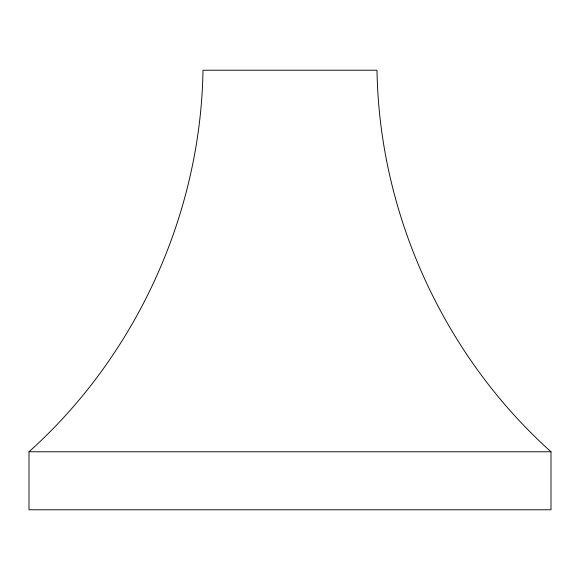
<?xml version="1.0" encoding="UTF-8"?>
<svg xmlns="http://www.w3.org/2000/svg" width="580" height="580" viewBox="0 0 580 580"><rect width="100%" height="100%" fill="white"/><g stroke="black" fill="none" stroke-linecap="round" stroke-linejoin="round"><path stroke-width="0.87" d="M29 451.776C136.206 355.591 200.665 214.237 203 70.224L377 70.224C379.334 214.237 443.794 355.591 551 451.776L551 509.776L29 509.776L29 451.776L551 451.776"/></g></svg>
